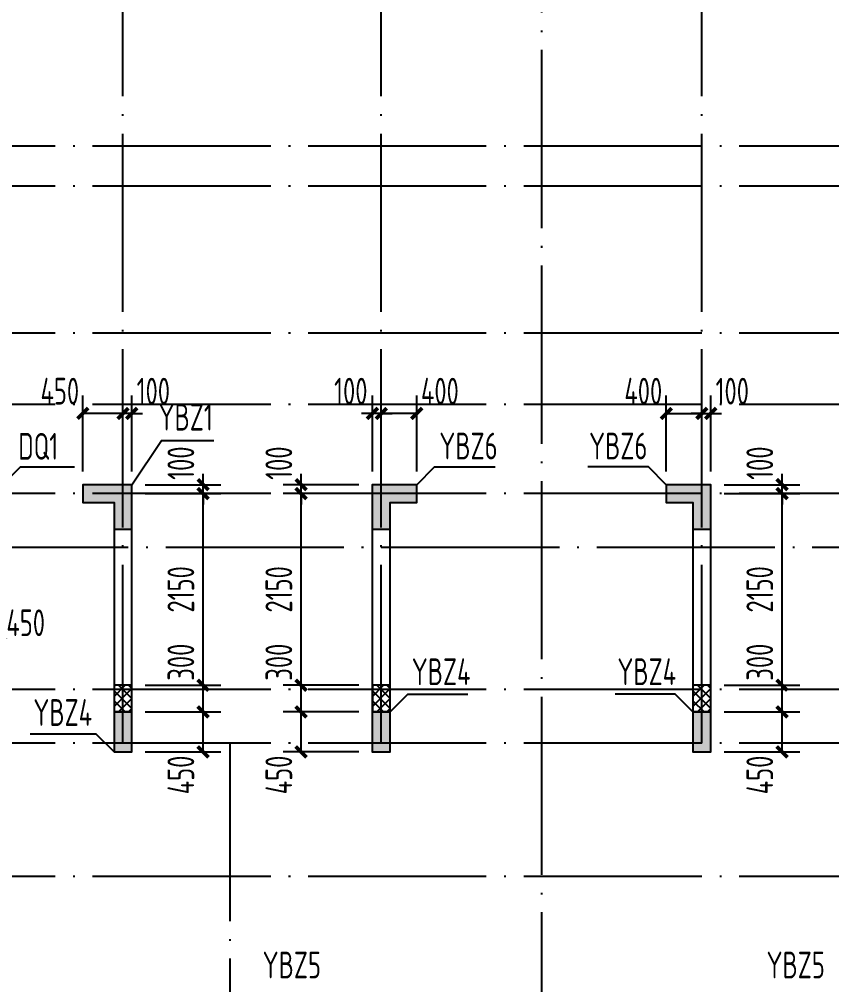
# Model space of a CAD drawing. Extents: x -1712635 to -854203, y -534641 to -21985.
# Drawn here: x -1342091 to -1332970, y -154015 to -143178 of the extents above; entities that cross this region are included whole.
import ezdxf
from ezdxf.enums import TextEntityAlignment as Align

# ---------------------------------------------------------------- set-up
doc = ezdxf.new("R2010")
doc.units = 0
doc.header["$LTSCALE"] = 1000
doc.linetypes.add('DOTE', pattern=[2.42, 2, -0.2, 0.02, -0.2])
doc.layers.get('0').update_dxf_attribs({"linetype": 'CONTINUOUS'})
doc.layers.get('Defpoints').update_dxf_attribs({"linetype": 'CONTINUOUS'})
for name, color, linetype in [('0z-约束构件', 1, 'CONTINUOUS'), ('A-DOTE', 10, 'DOTE'), ('S-Q墙实线', 6, 'CONTINUOUS'), ('S-Q墙标注', 3, 'CONTINUOUS'), ('S-X详图填充', 252, 'CONTINUOUS'), ('S-X详图实线', 4, 'CONTINUOUS'), ('S-Z柱编号', 6, 'CONTINUOUS')]:
    doc.layers.add(name, color=color, linetype=linetype)
doc.layers.add('配箍校核', color=34, linetype='CONTINUOUS', plot=False)
doc.styles.add('TSSD_REIN', font='tssdeng.shx', dxfattribs={"width": 0.7, "height": 300, "bigfont": 'tssdchn.shx'})
doc.styles.add('结构文字', font='zstxt.shx', dxfattribs={"width": 0.7, "bigfont": 'zshz.shx'})
doc.dimstyles.new('STRUCK', dxfattribs={"dimtxt": 400, "dimasz": 121, "dimexe": 200, "dimexo": 150, "dimgap": 115, "dimtad": 1, "dimdec": 0, "dimdsep": 46, "dimtxsty": '结构文字', "dimblk": 'ARCHTICK', "dimcen": 400, "dimclrd": 3, "dimclre": 3, "dimclrt": 7, "dimadec": 0, "dimazin": 0, "dimtfac": 1, "dimtdec": 0, "dimtix": 1, "dimtmove": 2, "dimatfit": 3, "dimldrblk": '_DIMX', "dimfxl": 0, "dimtolj": 1, "dimtzin": 0, "dimarcsym": 0})

# ---------------------------------------------------------------- blocks, each defined once
blk = doc.blocks.new('20210726.16350016')
at = {"layer": 'A-DOTE'}
for p, q in [((24900, 10900), (24900, 21100)), ((27800, 10900), (27800, 21100)), ((29600, 21100), (29600, 3600)), ((31400, 10900), (31400, 21100)), ((55600, 17600), (3600, 17600)), ((55600, 17150), (3600, 17150)), ((55600, 15500), (3600, 15500)), ((55600, 14700), (3600, 14700)), ((55600, 13700), (3600, 13700)), ((3600, 13100.3), (55600, 13100.3)), ((55600, 11500), (3600, 11500)), ((55600, 10900), (3600, 10900)), ((26100, 10900), (26100, 3600)), ((55600, 9400), (3600, 9400))]:
    blk.add_line(p, q, dxfattribs=at)
blk = doc.blocks.new('_ArchTick')
at = {"color": 0, "const_width": 0.35}
blk.add_lwpolyline([(-0.5, -0.5), (0.5, 0.5)], dxfattribs=at)
blk = doc.blocks.new('*D2001')
at = {"layer": 'Defpoints', "color": 0}
for p in [(-1338927, -150952), (-1338127, -150952), (-1338127, -151402)]:
    blk.add_point(p, dxfattribs=at)
at = {"layer": 'S-Q墙标注', "color": 3, "lineweight": -2}
for p, q in [((-1338277, -150952), (-1339127, -150952)), ((-1338927, -151402), (-1338927, -150952)), ((-1338277, -151402), (-1339127, -151402))]:
    blk.add_line(p, q, dxfattribs=at)
at = {"layer": 'S-Q墙标注', "color": 3, "lineweight": -2, "xscale": 121, "yscale": 121, "zscale": 121}
for p, rotation in [((-1338927, -150952), 90), ((-1338927, -151402), 270)]:
    blk.add_blockref('_ArchTick', p, dxfattribs=dict(at, rotation=rotation))
at = {"layer": 'S-Q墙标注', "color": 7, "insert": (-1339177, -151660), "char_height": 300, "attachment_point": 5, "rotation": 90, "style": 'TSSD_REIN'}
blk.add_mtext('\\A1;450', dxfattribs=at)
blk = doc.blocks.new('_DIMX')
blk.add_line((-150, 0), (150, 0))
at = {"const_width": 50}
blk.add_lwpolyline([(-70, -70), (70, 70)], dxfattribs=at)
blk = doc.blocks.new('*D2002')
at = {"layer": 'Defpoints', "color": 0}
for p in [(-1338927, -148402), (-1338127, -148402), (-1338127, -148502)]:
    blk.add_point(p, dxfattribs=at)
at = {"layer": 'S-Q墙标注', "color": 3, "lineweight": -2}
for p, q in [((-1338927, -148402), (-1338927, -148281)), ((-1338277, -148402), (-1339127, -148402)), ((-1338927, -148502), (-1338927, -148402)), ((-1338277, -148502), (-1339127, -148502)), ((-1338927, -148502), (-1338927, -148623))]:
    blk.add_line(p, q, dxfattribs=at)
at = {"layer": 'S-Q墙标注', "color": 3, "lineweight": -2, "xscale": 121, "yscale": 121, "zscale": 121}
for p, rotation in [((-1338927, -148402), 270), ((-1338927, -148502), 90)]:
    blk.add_blockref('_ArchTick', p, dxfattribs=dict(at, rotation=rotation))
at = {"layer": 'S-Q墙标注', "color": 7, "insert": (-1339177, -148160), "char_height": 300, "attachment_point": 5, "rotation": 90, "style": 'TSSD_REIN'}
blk.add_mtext('\\A1;100', dxfattribs=at)
blk = doc.blocks.new('*D2003')
at = {"layer": 'Defpoints', "color": 0}
for p in [(-1338027, -147602), (-1338027, -148402), (-1337628, -148402)]:
    blk.add_point(p, dxfattribs=at)
at = {"layer": 'S-Q墙标注', "color": 3, "lineweight": -2}
for p, q in [((-1338027, -148252), (-1338027, -147402)), ((-1337628, -148252), (-1337628, -147402)), ((-1337628, -147602), (-1338027, -147602))]:
    blk.add_line(p, q, dxfattribs=at)
at = {"layer": 'S-Q墙标注', "color": 3, "lineweight": -2, "xscale": 121, "yscale": 121, "zscale": 121, "rotation": 180}
blk.add_blockref('_ArchTick', (-1338027, -147602), dxfattribs=at)
at = {"layer": 'S-Q墙标注', "color": 3, "lineweight": -2, "xscale": 121, "yscale": 121, "zscale": 121}
blk.add_blockref('_ArchTick', (-1337628, -147602), dxfattribs=at)
at = {"layer": 'S-Q墙标注', "color": 7, "insert": (-1337369, -147352), "char_height": 300, "attachment_point": 5, "style": 'TSSD_REIN'}
blk.add_mtext('\\A1;400', dxfattribs=at)
blk = doc.blocks.new('*D2004')
at = {"layer": 'Defpoints', "color": 0}
for p in [(-1338127, -147602), (-1338127, -148402), (-1338027, -148402)]:
    blk.add_point(p, dxfattribs=at)
at = {"layer": 'S-Q墙标注', "color": 3, "lineweight": -2}
for p, q in [((-1338127, -148252), (-1338127, -147402)), ((-1338027, -148252), (-1338027, -147402)), ((-1338127, -147602), (-1338248, -147602)), ((-1338027, -147602), (-1338127, -147602)), ((-1338027, -147602), (-1337906, -147602))]:
    blk.add_line(p, q, dxfattribs=at)
at = {"layer": 'S-Q墙标注', "color": 3, "lineweight": -2, "xscale": 121, "yscale": 121, "zscale": 121}
blk.add_blockref('_ArchTick', (-1338127, -147602), dxfattribs=at)
at = {"layer": 'S-Q墙标注', "color": 3, "lineweight": -2, "xscale": 121, "yscale": 121, "zscale": 121, "rotation": 180}
blk.add_blockref('_ArchTick', (-1338027, -147602), dxfattribs=at)
at = {"layer": 'S-Q墙标注', "color": 7, "insert": (-1338369, -147352), "char_height": 300, "attachment_point": 5, "style": 'TSSD_REIN'}
blk.add_mtext('\\A1;100', dxfattribs=at)
blk = doc.blocks.new('*D2005')
at = {"layer": 'Defpoints', "color": 0}
for p in [(-1340827, -150952), (-1340027, -150952), (-1340827, -151402)]:
    blk.add_point(p, dxfattribs=at)
at = {"layer": 'S-Q墙标注', "color": 3, "lineweight": -2}
for p, q in [((-1340677, -150952), (-1339827, -150952)), ((-1340027, -151402), (-1340027, -150952)), ((-1340677, -151402), (-1339827, -151402))]:
    blk.add_line(p, q, dxfattribs=at)
at = {"layer": 'S-Q墙标注', "color": 3, "lineweight": -2, "xscale": 121, "yscale": 121, "zscale": 121}
for p, rotation in [((-1340027, -150952), 90), ((-1340027, -151402), 270)]:
    blk.add_blockref('_ArchTick', p, dxfattribs=dict(at, rotation=rotation))
at = {"layer": 'S-Q墙标注', "color": 7, "insert": (-1340277, -151660), "char_height": 300, "attachment_point": 5, "rotation": 90, "style": 'TSSD_REIN'}
blk.add_mtext('\\A1;450', dxfattribs=at)
blk = doc.blocks.new('*D2006')
at = {"layer": 'Defpoints', "color": 0}
for p in [(-1340827, -148402), (-1340027, -148402), (-1340827, -148502)]:
    blk.add_point(p, dxfattribs=at)
at = {"layer": 'S-Q墙标注', "color": 3, "lineweight": -2}
for p, q in [((-1340027, -148402), (-1340027, -148281)), ((-1340677, -148402), (-1339827, -148402)), ((-1340027, -148502), (-1340027, -148402)), ((-1340677, -148502), (-1339827, -148502)), ((-1340027, -148502), (-1340027, -148623))]:
    blk.add_line(p, q, dxfattribs=at)
at = {"layer": 'S-Q墙标注', "color": 3, "lineweight": -2, "xscale": 121, "yscale": 121, "zscale": 121}
for p, rotation in [((-1340027, -148402), 270), ((-1340027, -148502), 90)]:
    blk.add_blockref('_ArchTick', p, dxfattribs=dict(at, rotation=rotation))
at = {"layer": 'S-Q墙标注', "color": 7, "insert": (-1340277, -148160), "char_height": 300, "attachment_point": 5, "rotation": 90, "style": 'TSSD_REIN'}
blk.add_mtext('\\A1;100', dxfattribs=at)
blk = doc.blocks.new('*D2007')
at = {"layer": 'Defpoints', "color": 0}
for p in [(-1340927, -147602), (-1340927, -148402), (-1340827, -148402)]:
    blk.add_point(p, dxfattribs=at)
at = {"layer": 'S-Q墙标注', "color": 3, "lineweight": -2}
for p, q in [((-1340927, -148252), (-1340927, -147402)), ((-1340827, -148252), (-1340827, -147402)), ((-1340927, -147602), (-1341048, -147602)), ((-1340827, -147602), (-1340927, -147602)), ((-1340827, -147602), (-1340706, -147602))]:
    blk.add_line(p, q, dxfattribs=at)
at = {"layer": 'S-Q墙标注', "color": 3, "lineweight": -2, "xscale": 121, "yscale": 121, "zscale": 121}
blk.add_blockref('_ArchTick', (-1340927, -147602), dxfattribs=at)
at = {"layer": 'S-Q墙标注', "color": 3, "lineweight": -2, "xscale": 121, "yscale": 121, "zscale": 121, "rotation": 180}
blk.add_blockref('_ArchTick', (-1340827, -147602), dxfattribs=at)
at = {"layer": 'S-Q墙标注', "color": 7, "insert": (-1340586, -147352), "char_height": 300, "attachment_point": 5, "style": 'TSSD_REIN'}
blk.add_mtext('\\A1;100', dxfattribs=at)
blk = doc.blocks.new('*D2008')
at = {"layer": 'Defpoints', "color": 0}
for p in [(-1341377, -147602), (-1341377, -148402), (-1340927, -148402)]:
    blk.add_point(p, dxfattribs=at)
at = {"layer": 'S-Q墙标注', "color": 3, "lineweight": -2}
for p, q in [((-1341377, -148252), (-1341377, -147402)), ((-1340927, -148252), (-1340927, -147402)), ((-1340927, -147602), (-1341377, -147602))]:
    blk.add_line(p, q, dxfattribs=at)
at = {"layer": 'S-Q墙标注', "color": 3, "lineweight": -2, "xscale": 121, "yscale": 121, "zscale": 121, "rotation": 180}
blk.add_blockref('_ArchTick', (-1341377, -147602), dxfattribs=at)
at = {"layer": 'S-Q墙标注', "color": 3, "lineweight": -2, "xscale": 121, "yscale": 121, "zscale": 121}
blk.add_blockref('_ArchTick', (-1340927, -147602), dxfattribs=at)
at = {"layer": 'S-Q墙标注', "color": 7, "insert": (-1341636, -147352), "char_height": 300, "attachment_point": 5, "style": 'TSSD_REIN'}
blk.add_mtext('\\A1;450', dxfattribs=at)
blk = doc.blocks.new('*D2011')
at = {"layer": 'Defpoints', "color": 0}
for p in [(-1342727, -149402), (-1342278, -149402), (-1342727, -150202)]:
    blk.add_point(p, dxfattribs=at)
at = {"layer": 'S-Q墙标注', "color": 3, "lineweight": -2}
for p, q in [((-1342727, -149552), (-1342727, -150402)), ((-1342278, -149552), (-1342278, -150402)), ((-1342278, -150202), (-1342727, -150202))]:
    blk.add_line(p, q, dxfattribs=at)
at = {"layer": 'S-Q墙标注', "color": 3, "lineweight": -2, "xscale": 121, "yscale": 121, "zscale": 121, "rotation": 180}
blk.add_blockref('_ArchTick', (-1342727, -150202), dxfattribs=at)
at = {"layer": 'S-Q墙标注', "color": 3, "lineweight": -2, "xscale": 121, "yscale": 121, "zscale": 121}
blk.add_blockref('_ArchTick', (-1342278, -150202), dxfattribs=at)
at = {"layer": 'S-Q墙标注', "color": 7, "insert": (-1342019, -149952), "char_height": 300, "attachment_point": 5, "style": 'TSSD_REIN'}
blk.add_mtext('\\A1;450', dxfattribs=at)
blk = doc.blocks.new('*D2076')
at = {"layer": 'Defpoints', "color": 0}
for p in [(-1334327, -150952), (-1333527, -150952), (-1334327, -151402)]:
    blk.add_point(p, dxfattribs=at)
at = {"layer": 'S-Q墙标注', "color": 3, "lineweight": -2}
for p, q in [((-1334177, -150952), (-1333327, -150952)), ((-1333527, -151402), (-1333527, -150952)), ((-1334177, -151402), (-1333327, -151402))]:
    blk.add_line(p, q, dxfattribs=at)
at = {"layer": 'S-Q墙标注', "color": 3, "lineweight": -2, "xscale": 121, "yscale": 121, "zscale": 121}
for p, rotation in [((-1333527, -150952), 90), ((-1333527, -151402), 270)]:
    blk.add_blockref('_ArchTick', p, dxfattribs=dict(at, rotation=rotation))
at = {"layer": 'S-Q墙标注', "color": 7, "insert": (-1333777, -151660), "char_height": 300, "attachment_point": 5, "rotation": 90, "style": 'TSSD_REIN'}
blk.add_mtext('\\A1;450', dxfattribs=at)
blk = doc.blocks.new('*D2077')
at = {"layer": 'Defpoints', "color": 0}
for p in [(-1334327, -148402), (-1333527, -148402), (-1334327, -148502)]:
    blk.add_point(p, dxfattribs=at)
at = {"layer": 'S-Q墙标注', "color": 3, "lineweight": -2}
for p, q in [((-1333527, -148402), (-1333527, -148281)), ((-1334177, -148402), (-1333327, -148402)), ((-1333527, -148502), (-1333527, -148402)), ((-1334177, -148502), (-1333327, -148502)), ((-1333527, -148502), (-1333527, -148623))]:
    blk.add_line(p, q, dxfattribs=at)
at = {"layer": 'S-Q墙标注', "color": 3, "lineweight": -2, "xscale": 121, "yscale": 121, "zscale": 121}
for p, rotation in [((-1333527, -148402), 270), ((-1333527, -148502), 90)]:
    blk.add_blockref('_ArchTick', p, dxfattribs=dict(at, rotation=rotation))
at = {"layer": 'S-Q墙标注', "color": 7, "insert": (-1333777, -148160), "char_height": 300, "attachment_point": 5, "rotation": 90, "style": 'TSSD_REIN'}
blk.add_mtext('\\A1;100', dxfattribs=at)
blk = doc.blocks.new('*D2078')
at = {"layer": 'Defpoints', "color": 0}
for p in [(-1334427, -147602), (-1334827, -148402), (-1334427, -148402)]:
    blk.add_point(p, dxfattribs=at)
at = {"layer": 'S-Q墙标注', "color": 3, "lineweight": -2}
for p, q in [((-1334827, -148252), (-1334827, -147402)), ((-1334427, -148252), (-1334427, -147402)), ((-1334827, -147602), (-1334427, -147602))]:
    blk.add_line(p, q, dxfattribs=at)
at = {"layer": 'S-Q墙标注', "color": 3, "lineweight": -2, "xscale": 121, "yscale": 121, "zscale": 121, "rotation": 180}
blk.add_blockref('_ArchTick', (-1334827, -147602), dxfattribs=at)
at = {"layer": 'S-Q墙标注', "color": 3, "lineweight": -2, "xscale": 121, "yscale": 121, "zscale": 121}
blk.add_blockref('_ArchTick', (-1334427, -147602), dxfattribs=at)
at = {"layer": 'S-Q墙标注', "color": 7, "insert": (-1335085, -147352), "char_height": 300, "attachment_point": 5, "style": 'TSSD_REIN'}
blk.add_mtext('\\A1;400', dxfattribs=at)
blk = doc.blocks.new('*D2079')
at = {"layer": 'Defpoints', "color": 0}
for p in [(-1334327, -147602), (-1334427, -148402), (-1334327, -148402)]:
    blk.add_point(p, dxfattribs=at)
at = {"layer": 'S-Q墙标注', "color": 3, "lineweight": -2}
for p, q in [((-1334427, -148252), (-1334427, -147402)), ((-1334327, -148252), (-1334327, -147402)), ((-1334427, -147602), (-1334548, -147602)), ((-1334427, -147602), (-1334327, -147602)), ((-1334327, -147602), (-1334206, -147602))]:
    blk.add_line(p, q, dxfattribs=at)
at = {"layer": 'S-Q墙标注', "color": 3, "lineweight": -2, "xscale": 121, "yscale": 121, "zscale": 121}
blk.add_blockref('_ArchTick', (-1334427, -147602), dxfattribs=at)
at = {"layer": 'S-Q墙标注', "color": 3, "lineweight": -2, "xscale": 121, "yscale": 121, "zscale": 121, "rotation": 180}
blk.add_blockref('_ArchTick', (-1334327, -147602), dxfattribs=at)
at = {"layer": 'S-Q墙标注', "color": 7, "insert": (-1334086, -147352), "char_height": 300, "attachment_point": 5, "style": 'TSSD_REIN'}
blk.add_mtext('\\A1;100', dxfattribs=at)
blk = doc.blocks.new('20210730.00595579')
at = {"layer": '0z-约束构件'}
h = blk.add_hatch(dxfattribs=at)
h.set_pattern_fill('ANSI37', color=256, scale=25, style=0)
h.set_pattern_definition([(45, (101794.74, -600656.97), (-56.126601, 56.126601), []), (135, (101794.74, -600656.97), (-56.126601, -56.126601), [])])
h.paths.add_polyline_path([(-14335, -181459), (-14335, -181159), (-14135, -181159), (-14135, -181459)])
h = blk.add_hatch(dxfattribs=at)
h.set_pattern_fill('ANSI37', color=256, scale=25, style=0)
h.set_pattern_definition([(45, (104694.74, -600656.97), (-56.126601, 56.126601), []), (135, (104694.74, -600656.97), (-56.126601, -56.126601), [])])
h.paths.add_polyline_path([(-11435, -181459), (-11435, -181159), (-11235, -181159), (-11235, -181459)])
h = blk.add_hatch(dxfattribs=at)
h.set_pattern_fill('ANSI37', color=256, scale=25, style=0)
h.set_pattern_definition([(45, (108294.764, -600656.97), (-56.126601, 56.126601), []), (135, (108294.764, -600656.97), (-56.126601, -56.126601), [])])
h.paths.add_polyline_path([(-7835, -181459), (-7835, -181159), (-7635, -181159), (-7635, -181459)])
for points in [[(-14335, -181459), (-14135, -181459), (-14135, -181159), (-14335, -181159)], [(-11435, -181459), (-11235, -181459), (-11235, -181159), (-11435, -181159)], [(-7835, -181459), (-7635, -181459), (-7635, -181159), (-7835, -181159)]]:
    blk.add_lwpolyline(points, close=True, dxfattribs=at)
blk = doc.blocks.new('*D2101')
at = {"layer": 'Defpoints', "color": 0}
for p in [(-1340827, -150652), (-1340027, -150652), (-1340827, -150952)]:
    blk.add_point(p, dxfattribs=at)
at = {"layer": 'S-Q墙标注', "color": 3, "lineweight": -2}
for p, q in [((-1340677, -150652), (-1339827, -150652)), ((-1340027, -150952), (-1340027, -150652)), ((-1340677, -150952), (-1339827, -150952))]:
    blk.add_line(p, q, dxfattribs=at)
at = {"layer": 'S-Q墙标注', "color": 3, "lineweight": -2, "xscale": 121, "yscale": 121, "zscale": 121}
for p, rotation in [((-1340027, -150652), 90), ((-1340027, -150952), 270)]:
    blk.add_blockref('_ArchTick', p, dxfattribs=dict(at, rotation=rotation))
at = {"layer": 'S-Q墙标注', "color": 7, "insert": (-1340277, -150394), "char_height": 300, "attachment_point": 5, "rotation": 90, "style": 'TSSD_REIN'}
blk.add_mtext('\\A1;300', dxfattribs=at)
blk = doc.blocks.new('*D2102')
at = {"layer": 'Defpoints', "color": 0}
for p in [(-1340827, -148502), (-1340027, -148502), (-1340827, -150652)]:
    blk.add_point(p, dxfattribs=at)
at = {"layer": 'S-Q墙标注', "color": 3, "lineweight": -2}
for p, q in [((-1340677, -148502), (-1339827, -148502)), ((-1340027, -150652), (-1340027, -148502)), ((-1340677, -150652), (-1339827, -150652))]:
    blk.add_line(p, q, dxfattribs=at)
at = {"layer": 'S-Q墙标注', "color": 3, "lineweight": -2, "xscale": 121, "yscale": 121, "zscale": 121}
for p, rotation in [((-1340027, -148502), 90), ((-1340027, -150652), 270)]:
    blk.add_blockref('_ArchTick', p, dxfattribs=dict(at, rotation=rotation))
at = {"layer": 'S-Q墙标注', "color": 7, "insert": (-1340277, -149577), "char_height": 300, "attachment_point": 5, "rotation": 90, "style": 'TSSD_REIN'}
blk.add_mtext('\\A1;2150', dxfattribs=at)
blk = doc.blocks.new('*D2103')
at = {"layer": 'Defpoints', "color": 0}
for p in [(-1338927, -150652), (-1338127, -150652), (-1338127, -150952)]:
    blk.add_point(p, dxfattribs=at)
at = {"layer": 'S-Q墙标注', "color": 3, "lineweight": -2}
for p, q in [((-1338277, -150652), (-1339127, -150652)), ((-1338927, -150952), (-1338927, -150652)), ((-1338277, -150952), (-1339127, -150952))]:
    blk.add_line(p, q, dxfattribs=at)
at = {"layer": 'S-Q墙标注', "color": 3, "lineweight": -2, "xscale": 121, "yscale": 121, "zscale": 121}
for p, rotation in [((-1338927, -150652), 90), ((-1338927, -150952), 270)]:
    blk.add_blockref('_ArchTick', p, dxfattribs=dict(at, rotation=rotation))
at = {"layer": 'S-Q墙标注', "color": 7, "insert": (-1339177, -150394), "char_height": 300, "attachment_point": 5, "rotation": 90, "style": 'TSSD_REIN'}
blk.add_mtext('\\A1;300', dxfattribs=at)
blk = doc.blocks.new('*D2104')
at = {"layer": 'Defpoints', "color": 0}
for p in [(-1338927, -148502), (-1338127, -148502), (-1338127, -150652)]:
    blk.add_point(p, dxfattribs=at)
at = {"layer": 'S-Q墙标注', "color": 3, "lineweight": -2}
for p, q in [((-1338277, -148502), (-1339127, -148502)), ((-1338927, -150652), (-1338927, -148502)), ((-1338277, -150652), (-1339127, -150652))]:
    blk.add_line(p, q, dxfattribs=at)
at = {"layer": 'S-Q墙标注', "color": 3, "lineweight": -2, "xscale": 121, "yscale": 121, "zscale": 121}
for p, rotation in [((-1338927, -148502), 90), ((-1338927, -150652), 270)]:
    blk.add_blockref('_ArchTick', p, dxfattribs=dict(at, rotation=rotation))
at = {"layer": 'S-Q墙标注', "color": 7, "insert": (-1339177, -149577), "char_height": 300, "attachment_point": 5, "rotation": 90, "style": 'TSSD_REIN'}
blk.add_mtext('\\A1;2150', dxfattribs=at)
blk = doc.blocks.new('*D2105')
at = {"layer": 'Defpoints', "color": 0}
for p in [(-1334327, -150652), (-1333527, -150652), (-1334327, -150952)]:
    blk.add_point(p, dxfattribs=at)
at = {"layer": 'S-Q墙标注', "color": 3, "lineweight": -2}
for p, q in [((-1334177, -150652), (-1333327, -150652)), ((-1333527, -150952), (-1333527, -150652)), ((-1334177, -150952), (-1333327, -150952))]:
    blk.add_line(p, q, dxfattribs=at)
at = {"layer": 'S-Q墙标注', "color": 3, "lineweight": -2, "xscale": 121, "yscale": 121, "zscale": 121}
for p, rotation in [((-1333527, -150652), 90), ((-1333527, -150952), 270)]:
    blk.add_blockref('_ArchTick', p, dxfattribs=dict(at, rotation=rotation))
at = {"layer": 'S-Q墙标注', "color": 7, "insert": (-1333777, -150394), "char_height": 300, "attachment_point": 5, "rotation": 90, "style": 'TSSD_REIN'}
blk.add_mtext('\\A1;300', dxfattribs=at)
blk = doc.blocks.new('*D2106')
at = {"layer": 'Defpoints', "color": 0}
for p in [(-1334327, -148502), (-1333527, -148502), (-1334327, -150652)]:
    blk.add_point(p, dxfattribs=at)
at = {"layer": 'S-Q墙标注', "color": 3, "lineweight": -2}
for p, q in [((-1334177, -148502), (-1333327, -148502)), ((-1333527, -150652), (-1333527, -148502)), ((-1334177, -150652), (-1333327, -150652))]:
    blk.add_line(p, q, dxfattribs=at)
at = {"layer": 'S-Q墙标注', "color": 3, "lineweight": -2, "xscale": 121, "yscale": 121, "zscale": 121}
for p, rotation in [((-1333527, -148502), 90), ((-1333527, -150652), 270)]:
    blk.add_blockref('_ArchTick', p, dxfattribs=dict(at, rotation=rotation))
at = {"layer": 'S-Q墙标注', "color": 7, "insert": (-1333777, -149577), "char_height": 300, "attachment_point": 5, "rotation": 90, "style": 'TSSD_REIN'}
blk.add_mtext('\\A1;2150', dxfattribs=at)

msp = doc.modelspace()

# ---------------------------------------------------------------- hatches: boundary and pattern name
at = {"layer": 'S-X详图填充'}
h = msp.add_hatch(color=256, dxfattribs=at)
h.dxf.hatch_style = 1
h.paths.add_polyline_path([(-1341027.47, -148901.8), (-1340827.47, -148901.8), (-1340827.47, -148401.8), (-1341377.47, -148401.8), (-1341377.47, -148601.8), (-1341027.47, -148601.8)])
h = msp.add_hatch(color=256, dxfattribs=at)
h.dxf.hatch_style = 1
h.paths.add_polyline_path([(-1338127.47, -148901.8), (-1337927.47, -148901.8), (-1337927.47, -148601.8), (-1337627.56, -148601.8), (-1337627.56, -148401.8), (-1338127.47, -148401.8)])
h = msp.add_hatch(color=256, dxfattribs=at)
h.dxf.hatch_style = 1
h.paths.add_polyline_path([(-1334527.45, -148901.8), (-1334327.45, -148901.8), (-1334327.45, -148401.8), (-1334827.36, -148401.8), (-1334827.36, -148601.8), (-1334527.45, -148601.8)])
h = msp.add_hatch(color=256, dxfattribs=at)
h.dxf.hatch_style = 1
h.paths.add_polyline_path([(-1340827.47, -150951.8), (-1341027.47, -150951.8), (-1341027.47, -151401.8), (-1340827.47, -151401.8)])
h = msp.add_hatch(color=256, dxfattribs=at)
h.dxf.hatch_style = 1
h.paths.add_polyline_path([(-1337927.47, -150951.8), (-1338127.47, -150951.8), (-1338127.47, -151401.8), (-1337927.47, -151401.8)])
h = msp.add_hatch(color=256, dxfattribs=at)
h.dxf.hatch_style = 1
h.paths.add_polyline_path([(-1334327.45, -150951.8), (-1334527.45, -150951.8), (-1334527.45, -151401.8), (-1334327.45, -151401.8)])

# ---------------------------------------------------------------- linework, layer by layer
at = {"layer": 'S-Q墙实线'}
for points in [[(-1340827.47, -148401.8), (-1341377.47, -148401.8), (-1341377.47, -148601.8), (-1341027.47, -148601.8), (-1341027.47, -151401.8), (-1340827.47, -151401.8)], [(-1338127.47, -148401.8), (-1338127.47, -151401.8), (-1337927.47, -151401.8), (-1337927.47, -148601.8), (-1337627.56, -148601.8), (-1337627.56, -148401.8)], [(-1334327.45, -148401.8), (-1334827.36, -148401.8), (-1334827.36, -148601.8), (-1334527.45, -148601.8), (-1334527.45, -151401.8), (-1334327.45, -151401.8)]]:
    msp.add_lwpolyline(points, close=True, dxfattribs=at)
at = {"layer": 'S-X详图实线'}
for points in [[(-1341027.47, -148901.8), (-1340827.47, -148901.8), (-1340827.47, -148401.8), (-1341377.47, -148401.8), (-1341377.47, -148601.8), (-1341027.47, -148601.8), (-1341027.47, -148901.8)], [(-1338127.47, -148901.8), (-1337927.47, -148901.8), (-1337927.47, -148601.8), (-1337627.56, -148601.8), (-1337627.56, -148401.8), (-1338127.47, -148401.8), (-1338127.47, -148901.8)], [(-1334527.45, -148901.8), (-1334327.45, -148901.8), (-1334327.45, -148401.8), (-1334827.36, -148401.8), (-1334827.36, -148601.8), (-1334527.45, -148601.8), (-1334527.45, -148901.8)], [(-1340827.47, -150951.8), (-1341027.47, -150951.8), (-1341027.47, -151401.8), (-1340827.47, -151401.8), (-1340827.47, -150951.8)], [(-1337927.47, -150951.8), (-1338127.47, -150951.8), (-1338127.47, -151401.8), (-1337927.47, -151401.8), (-1337927.47, -150951.8)], [(-1334327.45, -150951.8), (-1334527.45, -150951.8), (-1334527.45, -151401.8), (-1334327.45, -151401.8), (-1334327.45, -150951.8)]]:
    msp.add_lwpolyline(points, close=True, dxfattribs=at)
at = {"layer": 'S-Z柱编号', "color": 7}
for points in [[(-1340827.47, -148401.8), (-1340495.03, -147905.17), (-1339905.19, -147905.17)], [(-1342277.55, -148401.8), (-1342077.55, -148201.8), (-1341471.54, -148201.8)], [(-1337627.56, -148401.8), (-1337427.56, -148201.8), (-1336748.13, -148201.8)], [(-1334827.36, -148401.8), (-1335027.36, -148201.8), (-1335706.79, -148201.8)], [(-1337927.47, -150951.8), (-1337727.47, -150751.8), (-1337053.95, -150751.8)], [(-1334527.45, -150951.8), (-1334727.45, -150751.8), (-1335400.97, -150751.8)], [(-1341027.47, -151401.8), (-1341227.47, -151201.8), (-1341967.81, -151201.8)]]:
    msp.add_lwpolyline(points, dxfattribs=at)

# ---------------------------------------------------------------- block references
at = {"layer": 'A-DOTE'}
msp.add_blockref('20210726.16350016', (-1365827.46, -162201.85), dxfattribs=at)
at = {"layer": '配箍校核'}
msp.add_blockref('20210730.00595579', (-1326692.17, 30507.38), dxfattribs=at)

# ---------------------------------------------------------------- texts
at = {"layer": 'S-Z柱编号', "color": 7, "style": 'TSSD_REIN', "width": 0.7}
for s, p in [('YBZ1', (-1340527.47, -147883.62)), ('DQ1', (-1342102.23, -148211.06)), ('YBZ6', (-1337375.2, -148207.63)), ('YBZ6', (-1335693.57, -148207.63)), ('YBZ4', (-1337684.62, -150741.21)), ('YBZ4', (-1335376.07, -150741.21)), ('YBZ4', (-1341933.24, -151199.08)), ('YBZ5', (-1339359.11, -154033.14)), ('YBZ5', (-1333701.57, -154033.14))]:
    msp.add_text(s, height=300, dxfattribs=at).set_placement(p, align=Align.BOTTOM_LEFT)

# ---------------------------------------------------------------- dimensions: what is measured, and where the dimension line sits
at = {"layer": 'S-Q墙标注'}
for base, p1, p2, angle, picture, middle in [((-1341377.47, -147601.8), (-1340927.46, -148401.8), (-1341377.47, -148401.8), 180, '*D2008', (-1341635.55, -147351.8)), ((-1340927.46, -147601.8), (-1340827.47, -148401.8), (-1340927.46, -148401.8), 180, '*D2007', (-1340585.55, -147351.8)), ((-1338127.47, -147601.8), (-1338027.46, -148401.8), (-1338127.47, -148401.8), 180, '*D2004', (-1338369.39, -147351.8)), ((-1338027.46, -147601.8), (-1337627.55, -148401.8), (-1338027.46, -148401.8), 180, '*D2003', (-1337369.48, -147351.8)), ((-1340027.47, -148401.8), (-1340827.47, -148501.8), (-1340827.47, -148401.8), 90, '*D2006', (-1340277.47, -148159.88)), ((-1338927.47, -148401.8), (-1338127.47, -148501.8), (-1338127.47, -148401.8), 90, '*D2002', (-1339177.47, -148159.88)), ((-1333527.45, -148401.8), (-1334327.45, -148501.8), (-1334327.45, -148401.8), 90, '*D2077', (-1333777.45, -148159.88)), ((-1342727.46, -150201.8), (-1342277.55, -149401.8), (-1342727.46, -149401.8), 180, '*D2011', (-1342019.47, -149951.8)), ((-1340027.47, -150651.8), (-1340827.47, -150951.8), (-1340827.47, -150651.8), 90, '*D2101', (-1340277.47, -150393.72)), ((-1338927.47, -150651.8), (-1338127.47, -150951.8), (-1338127.47, -150651.8), 90, '*D2103', (-1339177.47, -150393.72)), ((-1333527.45, -150651.8), (-1334327.45, -150951.8), (-1334327.45, -150651.8), 90, '*D2105', (-1333777.45, -150393.72)), ((-1340027.47, -150951.8), (-1340827.47, -151401.8), (-1340827.47, -150951.8), 90, '*D2005', (-1340277.47, -151659.88)), ((-1338927.47, -150951.8), (-1338127.47, -151401.8), (-1338127.47, -150951.8), 90, '*D2001', (-1339177.47, -151659.88)), ((-1333527.45, -150951.8), (-1334327.45, -151401.8), (-1334327.45, -150951.8), 90, '*D2076', (-1333777.45, -151659.88))]:
    dim = msp.add_linear_dim(base=base, p1=p1, p2=p2, angle=angle, dimstyle='STRUCK', override={"dimtxt": 300, "dimgap": 100, "dimtxsty": 'TSSD_REIN'}, dxfattribs=at)
    dim.commit()
    dim.dimension.update_dxf_attribs({"geometry": picture, "text_midpoint": middle, "dimtype": 160})
for base, p1, p2, picture, middle in [((-1334427.46, -147601.8), (-1334827.36, -148401.8), (-1334427.46, -148401.8), '*D2078', (-1335085.44, -147351.8)), ((-1334327.45, -147601.8), (-1334427.46, -148401.8), (-1334327.45, -148401.8), '*D2079', (-1334085.53, -147351.8))]:
    dim = msp.add_linear_dim(base=base, p1=p1, p2=p2, dimstyle='STRUCK', override={"dimtxt": 300, "dimgap": 100, "dimtxsty": 'TSSD_REIN'}, dxfattribs=at)
    dim.commit()
    dim.dimension.update_dxf_attribs({"geometry": picture, "text_midpoint": middle, "dimtype": 160})
for base, p1, p2, picture, middle in [((-1340027.47, -148501.8), (-1340827.47, -150651.8), (-1340827.47, -148501.8), '*D2102', (-1340277.47, -149576.8)), ((-1338927.47, -148501.8), (-1338127.47, -150651.8), (-1338127.47, -148501.8), '*D2104', (-1339177.47, -149576.8)), ((-1333527.45, -148501.8), (-1334327.45, -150651.8), (-1334327.45, -148501.8), '*D2106', (-1333777.45, -149576.8))]:
    dim = msp.add_linear_dim(base=base, p1=p1, p2=p2, angle=90, dimstyle='STRUCK', override={"dimtxt": 300, "dimgap": 100, "dimtxsty": 'TSSD_REIN'}, dxfattribs=at)
    dim.commit()
    dim.dimension.update_dxf_attribs({"geometry": picture, "text_midpoint": middle})

doc.saveas('drawing.dxf')
